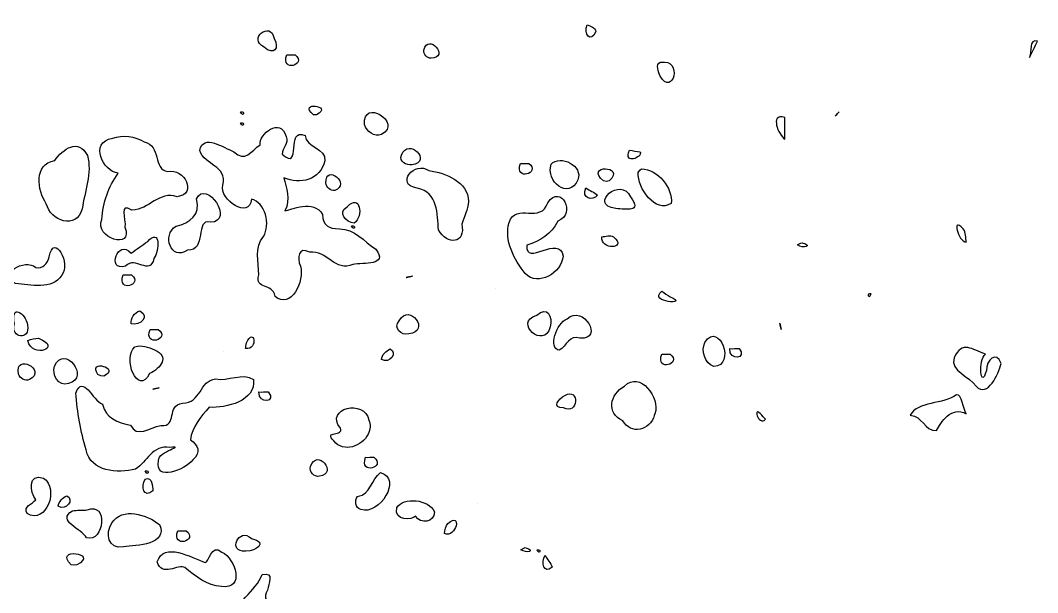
# Model space of a CAD drawing. Header units: centimetres. Extents: x -10.8 to 7.1, y -6.8 to 6.6.
# Drawn here: x 4.316 to 6.546, y -1.097 to 0.156 of the extents above; entities that cross this region are included whole.
import ezdxf

# ---------------------------------------------------------------- set-up
doc = ezdxf.new("R2010")
doc.units = ezdxf.units.CM
doc.header["$MEASUREMENT"] = 0
doc.layers.add('Layer 1', color=7, linetype='Continuous')

msp = doc.modelspace()

# ---------------------------------------------------------------- linework, layer by layer
at = {"layer": 'Layer 1'}
for points, knots in [([(4.87209, 0.11678), (4.86506, 0.15646), (4.81271, 0.11641), (4.85011, 0.09754), (4.85011, 0.09754), (4.87231, 0.07932), (4.88424, 0.09452), (4.87209, 0.11678)], [0, 0, 0, 0, 0.3333333, 0.3333333, 0.3333333, 0.3333333, 1, 1, 1, 1]), ([(5.55795, 0.14696), (5.5508, 0.12699), (5.56535, 0.10531), (5.57717, 0.13184), (5.57717, 0.13184), (5.57572, 0.14069), (5.56521, 0.14422), (5.55795, 0.14696)], [0, 0, 0, 0, 0.3333333, 0.3333333, 0.3333333, 0.3333333, 1, 1, 1, 1]), ([(5.21632, 0.07342), (5.25813, 0.07468), (5.20976, 0.13064), (5.20014, 0.09142), (5.20014, 0.09142), (5.19872, 0.08208), (5.20739, 0.07379), (5.21632, 0.07342)], [0, 0, 0, 0, 0.3333333, 0.3333333, 0.3333333, 0.3333333, 1, 1, 1, 1]), ([(6.54566, 0.11075), (6.5397, 0.09882), (6.53373, 0.0869), (6.52777, 0.07497), (6.52777, 0.07497), (6.53362, 0.08714), (6.52481, 0.11682), (6.54566, 0.11075)], [0, 0, 0, 0, 0.3333333, 0.3333333, 0.3333333, 0.3333333, 1, 1, 1, 1]), ([(4.89973, 0.08093), (4.88503, 0.04061), (4.94616, 0.05963), (4.91789, 0.08093), (4.91789, 0.08093), (4.91184, 0.08108), (4.90578, 0.08077), (4.89973, 0.08093)], [0, 0, 0, 0, 0.3333333, 0.3333333, 0.3333333, 0.3333333, 1, 1, 1, 1]), ([(5.71798, 0.03412), (5.74566, -0.01197), (5.77026, 0.0729), (5.71892, 0.06469), (5.71892, 0.06469), (5.70633, 0.06102), (5.7162, 0.04194), (5.71798, 0.03412)], [0, 0, 0, 0, 0.3333333, 0.3333333, 0.3333333, 0.3333333, 1, 1, 1, 1]), ([(4.96486, -0.0508), (5.00404, -0.02996), (4.92201, -0.02036), (4.95844, -0.05029), (4.95844, -0.05029), (4.95844, -0.05029), (4.96486, -0.0508), (4.96486, -0.0508)], [0, 0, 0, 0, 0.3333333, 0.3333333, 0.3333333, 0.3333333, 1, 1, 1, 1]), ([(5.10755, -0.09397), (5.15591, -0.06776), (5.06414, -0.01195), (5.07049, -0.07202), (5.07049, -0.07202), (5.07449, -0.08728), (5.09198, -0.09911), (5.10755, -0.09397)], [0, 0, 0, 0, 0.3333333, 0.3333333, 0.3333333, 0.3333333, 1, 1, 1, 1]), ([(4.89845, -0.09827), (4.88623, -0.05431), (4.83858, -0.09224), (4.84137, -0.11635), (4.84137, -0.11635), (4.8214, -0.12925), (4.80896, -0.15613), (4.78393, -0.13159), (4.78393, -0.13159), (4.7619, -0.12343), (4.71681, -0.08987), (4.70913, -0.12873), (4.70913, -0.12873), (4.71932, -0.16266), (4.77015, -0.16017), (4.75983, -0.20467), (4.75983, -0.20467), (4.75136, -0.23661), (4.81912, -0.28144), (4.82229, -0.23507), (4.82229, -0.23507), (4.85206, -0.24208), (4.8653, -0.29123), (4.84865, -0.31686), (4.84865, -0.31686), (4.82853, -0.34143), (4.83834, -0.37266), (4.83872, -0.40125), (4.83872, -0.40125), (4.82902, -0.43572), (4.86875, -0.41678), (4.87421, -0.44833), (4.87421, -0.44833), (4.90852, -0.47869), (4.94019, -0.41368), (4.92956, -0.38229), (4.92956, -0.38229), (4.92218, -0.3637), (4.9246, -0.33814), (4.9504, -0.3516), (4.9504, -0.3516), (4.98758, -0.34656), (5.00646, -0.3957), (5.04469, -0.37856), (5.04469, -0.37856), (5.0676, -0.37397), (5.12349, -0.38187), (5.09479, -0.34504), (5.09479, -0.34504), (5.0688, -0.32747), (5.04851, -0.3006), (5.01513, -0.30049), (5.01513, -0.30049), (4.99105, -0.29969), (4.98021, -0.29344), (4.97792, -0.26924), (4.97792, -0.26924), (4.96014, -0.2347), (4.90741, -0.2593), (4.8959, -0.26072), (4.8959, -0.26072), (4.90878, -0.236), (4.89901, -0.20994), (4.89353, -0.18839), (4.89353, -0.18839), (4.92803, -0.20403), (4.97427, -0.19375), (4.98294, -0.15106), (4.98294, -0.15106), (4.98688, -0.12313), (4.94235, -0.12259), (4.93997, -0.09563), (4.93997, -0.09563), (4.89671, -0.07616), (4.9337, -0.17612), (4.88983, -0.13669), (4.88983, -0.13669), (4.88956, -0.12331), (4.90519, -0.11349), (4.89843, -0.09827), (4.89843, -0.09827), (4.89843, -0.09827), (4.89845, -0.09827), (4.89845, -0.09827)], [0, 0, 0, 0, 0.0454545, 0.0454545, 0.0454545, 0.0454545, 0.0909091, 0.0909091, 0.0909091, 0.0909091, 0.1363636, 0.1363636, 0.1363636, 0.1363636, 0.1818182, 0.1818182, 0.1818182, 0.1818182, 0.2272727, 0.2272727, 0.2272727, 0.2272727, 0.2727273, 0.2727273, 0.2727273, 0.2727273, 0.3181818, 0.3181818, 0.3181818, 0.3181818, 0.3636364, 0.3636364, 0.3636364, 0.3636364, 0.4090909, 0.4090909, 0.4090909, 0.4090909, 0.4545455, 0.4545455, 0.4545455, 0.4545455, 0.5, 0.5, 0.5, 0.5, 0.5454545, 0.5454545, 0.5454545, 0.5454545, 0.5909091, 0.5909091, 0.5909091, 0.5909091, 0.6363636, 0.6363636, 0.6363636, 0.6363636, 0.6818182, 0.6818182, 0.6818182, 0.6818182, 0.7272727, 0.7272727, 0.7272727, 0.7272727, 0.7727273, 0.7727273, 0.7727273, 0.7727273, 0.8181818, 0.8181818, 0.8181818, 0.8181818, 0.8636364, 0.8636364, 0.8636364, 0.8636364, 0.9090909, 0.9090909, 0.9090909, 0.9090909, 1, 1, 1, 1]), ([(5.99115, -0.05616), (5.99115, -0.05616), (5.99115, -0.10387), (5.99115, -0.10387), (5.99115, -0.10387), (5.9782, -0.09475), (5.95727, -0.04728), (5.99115, -0.05616)], [0, 0, 0, 0, 0.3333333, 0.3333333, 0.3333333, 0.3333333, 1, 1, 1, 1]), ([(4.39112, -0.1508), (4.34477, -0.15857), (4.35283, -0.21619), (4.37282, -0.24539), (4.37282, -0.24539), (4.38179, -0.28298), (4.43876, -0.30342), (4.45137, -0.25674), (4.45137, -0.25674), (4.45678, -0.21837), (4.47363, -0.17831), (4.46287, -0.13974), (4.46287, -0.13974), (4.44327, -0.10089), (4.40877, -0.12534), (4.39112, -0.1508)], [0, 0, 0, 0, 0.2, 0.2, 0.2, 0.2, 0.4, 0.4, 0.4, 0.4, 0.6, 0.6, 0.6, 0.6, 1, 1, 1, 1]), ([(4.51831, -0.10178), (4.46557, -0.11095), (4.49682, -0.17473), (4.53055, -0.17863), (4.53055, -0.17863), (4.50826, -0.20846), (4.49699, -0.24234), (4.49464, -0.27974), (4.49464, -0.27974), (4.4762, -0.32041), (4.56551, -0.34817), (4.54517, -0.29655), (4.54517, -0.29655), (4.54786, -0.27855), (4.53022, -0.24093), (4.56057, -0.25961), (4.56057, -0.25961), (4.598, -0.25871), (4.62025, -0.21612), (4.6597, -0.2302), (4.6597, -0.2302), (4.70446, -0.22348), (4.67532, -0.16685), (4.63924, -0.1749), (4.63924, -0.1749), (4.60565, -0.17011), (4.62538, -0.11769), (4.58721, -0.1098), (4.58721, -0.1098), (4.56677, -0.0977), (4.54091, -0.09353), (4.5183, -0.10179), (4.5183, -0.10179), (4.5183, -0.10179), (4.51831, -0.10178), (4.51831, -0.10178)], [0, 0, 0, 0, 0.1, 0.1, 0.1, 0.1, 0.2, 0.2, 0.2, 0.2, 0.3, 0.3, 0.3, 0.3, 0.4, 0.4, 0.4, 0.4, 0.5, 0.5, 0.5, 0.5, 0.6, 0.6, 0.6, 0.6, 0.7, 0.7, 0.7, 0.7, 0.8, 0.8, 0.8, 0.8, 1, 1, 1, 1]), ([(5.17393, -0.16005), (5.22053, -0.15392), (5.16685, -0.09821), (5.15107, -0.139), (5.15107, -0.139), (5.14577, -0.15197), (5.16257, -0.16275), (5.17393, -0.16005)], [0, 0, 0, 0, 0.3333333, 0.3333333, 0.3333333, 0.3333333, 1, 1, 1, 1]), ([(5.6513, -0.12772), (5.6362, -0.16169), (5.681, -0.14366), (5.67424, -0.13153), (5.67424, -0.13153), (5.66644, -0.13139), (5.65894, -0.129), (5.6513, -0.12772)], [0, 0, 0, 0, 0.3333333, 0.3333333, 0.3333333, 0.3333333, 1, 1, 1, 1]), ([(5.29844, -0.24055), (5.29632, -0.19684), (5.24882, -0.17776), (5.21149, -0.1727), (5.21149, -0.1727), (5.18057, -0.14959), (5.13588, -0.20398), (5.18577, -0.21107), (5.18577, -0.21107), (5.23096, -0.22008), (5.22993, -0.26862), (5.23246, -0.30251), (5.23246, -0.30251), (5.2517, -0.33722), (5.29253, -0.33318), (5.28348, -0.2899), (5.28348, -0.2899), (5.28818, -0.27337), (5.29726, -0.25798), (5.29845, -0.24055), (5.29845, -0.24055), (5.29845, -0.24055), (5.29844, -0.24055), (5.29844, -0.24055)], [0, 0, 0, 0, 0.1428571, 0.1428571, 0.1428571, 0.1428571, 0.2857143, 0.2857143, 0.2857143, 0.2857143, 0.4285714, 0.4285714, 0.4285714, 0.4285714, 0.5714286, 0.5714286, 0.5714286, 0.5714286, 0.7142857, 0.7142857, 0.7142857, 0.7142857, 1, 1, 1, 1]), ([(5.47916, -0.15878), (5.46705, -0.19549), (5.51698, -0.23865), (5.53805, -0.19289), (5.53805, -0.19289), (5.55012, -0.1628), (5.49969, -0.13643), (5.47916, -0.15878)], [0, 0, 0, 0, 0.3333333, 0.3333333, 0.3333333, 0.3333333, 1, 1, 1, 1]), ([(5.00513, -0.2164), (5.04277, -0.20272), (4.98411, -0.15618), (4.98581, -0.19988), (4.98581, -0.19988), (4.98632, -0.20931), (4.99538, -0.21812), (5.00513, -0.2164)], [0, 0, 0, 0, 0.3333333, 0.3333333, 0.3333333, 0.3333333, 1, 1, 1, 1]), ([(5.41206, -0.15706), (5.39736, -0.19738), (5.45849, -0.17836), (5.43022, -0.15706), (5.43022, -0.15706), (5.42417, -0.15691), (5.41811, -0.15722), (5.41206, -0.15706)], [0, 0, 0, 0, 0.3333333, 0.3333333, 0.3333333, 0.3333333, 1, 1, 1, 1]), ([(5.60646, -0.19511), (5.64446, -0.16089), (5.55031, -0.15921), (5.59439, -0.1953), (5.59439, -0.1953), (5.59439, -0.1953), (5.60043, -0.19637), (5.60043, -0.19637), (5.60043, -0.19637), (5.60043, -0.19637), (5.60646, -0.19511), (5.60646, -0.19511)], [0, 0, 0, 0, 0.25, 0.25, 0.25, 0.25, 0.5, 0.5, 0.5, 0.5, 1, 1, 1, 1]), ([(5.66996, -0.17692), (5.66826, -0.21069), (5.70827, -0.26832), (5.74249, -0.24451), (5.74249, -0.24451), (5.74663, -0.21148), (5.7122, -0.16849), (5.6776, -0.16917), (5.6776, -0.16917), (5.6776, -0.16917), (5.67333, -0.17197), (5.67333, -0.17197), (5.67333, -0.17197), (5.67333, -0.17197), (5.66996, -0.17692), (5.66996, -0.17692)], [0, 0, 0, 0, 0.2, 0.2, 0.2, 0.2, 0.4, 0.4, 0.4, 0.4, 0.6, 0.6, 0.6, 0.6, 1, 1, 1, 1]), ([(4.73216, -0.28605), (4.78698, -0.28443), (4.72314, -0.18999), (4.70228, -0.23456), (4.70228, -0.23456), (4.71236, -0.2695), (4.68757, -0.28745), (4.65708, -0.29468), (4.65708, -0.29468), (4.62557, -0.31247), (4.64543, -0.37278), (4.68233, -0.34681), (4.68233, -0.34681), (4.72483, -0.34989), (4.69806, -0.27641), (4.73216, -0.28605)], [0, 0, 0, 0, 0.2, 0.2, 0.2, 0.2, 0.4, 0.4, 0.4, 0.4, 0.6, 0.6, 0.6, 0.6, 1, 1, 1, 1]), ([(5.49369, -0.28331), (5.5358, -0.26839), (5.50144, -0.20013), (5.47171, -0.24305), (5.47171, -0.24305), (5.45769, -0.2901), (5.40249, -0.24204), (5.38698, -0.28612), (5.38698, -0.28612), (5.37572, -0.32525), (5.39832, -0.36842), (5.42254, -0.39839), (5.42254, -0.39839), (5.45127, -0.42773), (5.50244, -0.396), (5.50552, -0.36055), (5.50552, -0.36055), (5.49918, -0.31046), (5.42116, -0.38526), (5.42614, -0.33649), (5.42614, -0.33649), (5.45496, -0.32619), (5.48053, -0.31226), (5.49369, -0.28331)], [0, 0, 0, 0, 0.1428571, 0.1428571, 0.1428571, 0.1428571, 0.2857143, 0.2857143, 0.2857143, 0.2857143, 0.4285714, 0.4285714, 0.4285714, 0.4285714, 0.5714286, 0.5714286, 0.5714286, 0.5714286, 0.7142857, 0.7142857, 0.7142857, 0.7142857, 1, 1, 1, 1]), ([(5.65294, -0.23041), (5.63357, -0.1836), (5.55926, -0.24772), (5.62087, -0.25606), (5.62087, -0.25606), (5.64398, -0.25668), (5.68015, -0.26592), (5.65294, -0.23041)], [0, 0, 0, 0, 0.3333333, 0.3333333, 0.3333333, 0.3333333, 1, 1, 1, 1]), ([(5.04757, -0.288), (5.06894, -0.27336), (5.06071, -0.22059), (5.03243, -0.25229), (5.03243, -0.25229), (5.00985, -0.26391), (5.03014, -0.28648), (5.04757, -0.288)], [0, 0, 0, 0, 0.3333333, 0.3333333, 0.3333333, 0.3333333, 1, 1, 1, 1]), ([(5.55514, -0.21073), (5.54555, -0.23331), (5.56931, -0.2411), (5.58118, -0.22649), (5.58118, -0.22649), (5.57362, -0.21997), (5.56331, -0.2167), (5.55514, -0.21073)], [0, 0, 0, 0, 0.3333333, 0.3333333, 0.3333333, 0.3333333, 1, 1, 1, 1]), ([(6.38924, -0.32974), (6.37098, -0.32833), (6.35675, -0.27126), (6.38212, -0.30017), (6.38212, -0.30017), (6.38893, -0.30851), (6.38806, -0.31974), (6.38924, -0.32974)], [0, 0, 0, 0, 0.3333333, 0.3333333, 0.3333333, 0.3333333, 1, 1, 1, 1]), ([(4.34983, -0.38478), (4.32582, -0.36429), (4.26308, -0.4001), (4.30529, -0.42026), (4.30529, -0.42026), (4.33831, -0.42216), (4.38512, -0.43553), (4.40644, -0.40209), (4.40644, -0.40209), (4.42838, -0.37825), (4.38937, -0.30635), (4.379, -0.36203), (4.379, -0.36203), (4.37576, -0.37519), (4.36515, -0.38895), (4.34983, -0.38477), (4.34983, -0.38477), (4.34983, -0.38477), (4.34983, -0.38478), (4.34983, -0.38478)], [0, 0, 0, 0, 0.1666667, 0.1666667, 0.1666667, 0.1666667, 0.3333333, 0.3333333, 0.3333333, 0.3333333, 0.5, 0.5, 0.5, 0.5, 0.6666667, 0.6666667, 0.6666667, 0.6666667, 1, 1, 1, 1]), ([(4.55844, -0.35359), (4.53057, -0.31982), (4.5027, -0.39448), (4.54663, -0.38216), (4.54663, -0.38216), (4.56749, -0.35819), (4.59966, -0.40514), (4.60862, -0.36551), (4.60862, -0.36551), (4.62067, -0.34865), (4.62358, -0.29681), (4.59502, -0.32799), (4.59502, -0.32799), (4.58283, -0.33653), (4.57063, -0.34506), (4.55844, -0.3536), (4.55844, -0.3536), (4.55844, -0.3536), (4.55844, -0.35359), (4.55844, -0.35359)], [0, 0, 0, 0, 0.1666667, 0.1666667, 0.1666667, 0.1666667, 0.3333333, 0.3333333, 0.3333333, 0.3333333, 0.5, 0.5, 0.5, 0.5, 0.6666667, 0.6666667, 0.6666667, 0.6666667, 1, 1, 1, 1]), ([(5.59012, -0.31781), (5.58654, -0.34743), (5.64779, -0.34523), (5.61613, -0.31795), (5.61613, -0.31795), (5.60789, -0.31375), (5.59867, -0.31678), (5.59012, -0.31781)], [0, 0, 0, 0, 0.3333333, 0.3333333, 0.3333333, 0.3333333, 1, 1, 1, 1]), ([(6.01955, -0.3357), (6.03191, -0.34378), (6.05434, -0.33845), (6.02956, -0.33077), (6.02956, -0.33077), (6.02956, -0.33077), (6.0261, -0.33208), (6.0261, -0.33208), (6.0261, -0.33208), (6.0261, -0.33208), (6.01955, -0.3357), (6.01955, -0.3357)], [0, 0, 0, 0, 0.25, 0.25, 0.25, 0.25, 0.5, 0.5, 0.5, 0.5, 1, 1, 1, 1]), ([(4.54109, -0.40133), (4.52639, -0.44165), (4.58752, -0.42263), (4.55925, -0.40133), (4.55925, -0.40133), (4.5532, -0.40118), (4.54714, -0.40149), (4.54109, -0.40133)], [0, 0, 0, 0, 0.3333333, 0.3333333, 0.3333333, 0.3333333, 1, 1, 1, 1]), ([(5.16136, -0.40729), (5.18104, -0.40237), (5.17884, -0.40292), (5.1624, -0.40703), (5.1624, -0.40703), (5.1624, -0.40703), (5.16136, -0.40729), (5.16136, -0.40729)], [0, 0, 0, 0, 0.3333333, 0.3333333, 0.3333333, 0.3333333, 1, 1, 1, 1]), ([(5.72175, -0.43711), (5.6902, -0.46268), (5.78506, -0.46713), (5.74004, -0.4493), (5.74004, -0.4493), (5.73394, -0.44524), (5.72785, -0.44117), (5.72175, -0.43711)], [0, 0, 0, 0, 0.3333333, 0.3333333, 0.3333333, 0.3333333, 1, 1, 1, 1]), ([(4.30295, -0.50867), (4.29357, -0.53974), (4.33788, -0.54644), (4.33161, -0.51127), (4.33161, -0.51127), (4.32737, -0.48362), (4.29333, -0.46394), (4.30295, -0.50867)], [0, 0, 0, 0, 0.3333333, 0.3333333, 0.3333333, 0.3333333, 1, 1, 1, 1]), ([(5.16717, -0.53032), (5.21688, -0.52616), (5.16844, -0.46055), (5.14605, -0.50175), (5.14605, -0.50175), (5.13224, -0.51667), (5.1505, -0.53573), (5.16717, -0.53032)], [0, 0, 0, 0, 0.3333333, 0.3333333, 0.3333333, 0.3333333, 1, 1, 1, 1]), ([(5.44775, -0.48971), (5.3954, -0.50511), (5.46443, -0.56644), (5.4772, -0.51538), (5.4772, -0.51538), (5.48307, -0.49343), (5.47116, -0.46766), (5.44775, -0.48971)], [0, 0, 0, 0, 0.3333333, 0.3333333, 0.3333333, 0.3333333, 1, 1, 1, 1]), ([(5.54227, -0.5402), (5.59686, -0.54389), (5.54912, -0.46431), (5.51447, -0.49765), (5.51447, -0.49765), (5.49069, -0.50589), (5.47256, -0.56348), (5.49707, -0.56627), (5.49707, -0.56627), (5.51314, -0.55758), (5.51936, -0.53127), (5.54227, -0.5402)], [0, 0, 0, 0, 0.25, 0.25, 0.25, 0.25, 0.5, 0.5, 0.5, 0.5, 1, 1, 1, 1]), ([(4.55883, -0.50867), (4.57842, -0.51319), (4.60115, -0.49192), (4.57778, -0.48022), (4.57778, -0.48022), (4.56565, -0.48289), (4.55814, -0.49691), (4.55883, -0.50867)], [0, 0, 0, 0, 0.3333333, 0.3333333, 0.3333333, 0.3333333, 1, 1, 1, 1]), ([(5.83579, -0.6018), (5.88475, -0.60123), (5.84854, -0.50022), (5.81626, -0.54914), (5.81626, -0.54914), (5.80757, -0.56763), (5.8158, -0.59456), (5.83579, -0.6018)], [0, 0, 0, 0, 0.3333333, 0.3333333, 0.3333333, 0.3333333, 1, 1, 1, 1]), ([(5.9837, -0.52094), (5.97878, -0.50126), (5.97933, -0.50346), (5.98344, -0.5199), (5.98344, -0.5199), (5.98344, -0.5199), (5.9837, -0.52094), (5.9837, -0.52094)], [0, 0, 0, 0, 0.3333333, 0.3333333, 0.3333333, 0.3333333, 1, 1, 1, 1]), ([(4.60007, -0.52094), (4.58537, -0.56126), (4.6465, -0.54224), (4.61823, -0.52094), (4.61823, -0.52094), (4.61218, -0.52079), (4.60612, -0.5211), (4.60007, -0.52094)], [0, 0, 0, 0, 0.3333333, 0.3333333, 0.3333333, 0.3333333, 1, 1, 1, 1]), ([(4.80925, -0.56287), (4.83926, -0.56515), (4.82775, -0.51355), (4.81167, -0.55031), (4.81167, -0.55031), (4.81072, -0.55447), (4.80998, -0.55867), (4.80925, -0.56287)], [0, 0, 0, 0, 0.3333333, 0.3333333, 0.3333333, 0.3333333, 1, 1, 1, 1]), ([(4.33218, -0.54498), (4.34208, -0.58644), (4.40997, -0.56039), (4.35556, -0.54007), (4.35556, -0.54007), (4.34747, -0.53971), (4.33976, -0.54259), (4.33218, -0.54498)], [0, 0, 0, 0, 0.3333333, 0.3333333, 0.3333333, 0.3333333, 1, 1, 1, 1]), ([(4.42137, -0.63938), (4.47052, -0.62625), (4.41206, -0.55161), (4.39085, -0.60122), (4.39085, -0.60122), (4.38403, -0.61946), (4.39977, -0.64695), (4.42137, -0.63938)], [0, 0, 0, 0, 0.3333333, 0.3333333, 0.3333333, 0.3333333, 1, 1, 1, 1]), ([(4.56692, -0.55857), (4.53895, -0.58235), (4.57258, -0.66888), (4.59931, -0.6174), (4.59931, -0.6174), (4.62315, -0.60648), (4.6447, -0.57989), (4.60955, -0.56554), (4.60955, -0.56554), (4.59664, -0.55945), (4.58114, -0.55413), (4.56692, -0.55858), (4.56692, -0.55858), (4.56692, -0.55858), (4.56692, -0.55857), (4.56692, -0.55857)], [0, 0, 0, 0, 0.2, 0.2, 0.2, 0.2, 0.4, 0.4, 0.4, 0.4, 0.6, 0.6, 0.6, 0.6, 1, 1, 1, 1]), ([(6.43132, -0.57479), (6.41389, -0.58614), (6.42075, -0.65719), (6.43323, -0.61081), (6.43323, -0.61081), (6.43244, -0.58867), (6.45604, -0.56588), (6.46548, -0.59574), (6.46548, -0.59574), (6.4609, -0.61716), (6.43562, -0.67205), (6.41086, -0.64509), (6.41086, -0.64509), (6.39641, -0.62424), (6.35413, -0.61132), (6.36243, -0.58334), (6.36243, -0.58334), (6.38078, -0.54358), (6.40123, -0.56527), (6.43133, -0.57479), (6.43133, -0.57479), (6.43133, -0.57479), (6.43132, -0.57479), (6.43132, -0.57479)], [0, 0, 0, 0, 0.1428571, 0.1428571, 0.1428571, 0.1428571, 0.2857143, 0.2857143, 0.2857143, 0.2857143, 0.4285714, 0.4285714, 0.4285714, 0.4285714, 0.5714286, 0.5714286, 0.5714286, 0.5714286, 0.7142857, 0.7142857, 0.7142857, 0.7142857, 1, 1, 1, 1]), ([(4.33594, -0.63073), (4.37576, -0.60932), (4.30297, -0.57107), (4.31194, -0.61842), (4.31194, -0.61842), (4.31475, -0.62806), (4.32631, -0.63507), (4.33594, -0.63073)], [0, 0, 0, 0, 0.3333333, 0.3333333, 0.3333333, 0.3333333, 1, 1, 1, 1]), ([(5.10744, -0.58672), (5.12544, -0.59679), (5.14387, -0.57232), (5.12649, -0.56356), (5.12649, -0.56356), (5.11727, -0.56747), (5.10845, -0.57636), (5.10744, -0.58672)], [0, 0, 0, 0, 0.3333333, 0.3333333, 0.3333333, 0.3333333, 1, 1, 1, 1]), ([(5.72166, -0.57479), (5.70696, -0.61511), (5.76809, -0.59609), (5.73982, -0.57479), (5.73982, -0.57479), (5.73377, -0.57464), (5.72771, -0.57495), (5.72166, -0.57479)], [0, 0, 0, 0, 0.3333333, 0.3333333, 0.3333333, 0.3333333, 1, 1, 1, 1]), ([(5.87076, -0.56287), (5.86937, -0.59097), (5.911, -0.58467), (5.89112, -0.56273), (5.89112, -0.56273), (5.88431, -0.56175), (5.87756, -0.56397), (5.87076, -0.56287)], [0, 0, 0, 0, 0.3333333, 0.3333333, 0.3333333, 0.3333333, 1, 1, 1, 1]), ([(4.49859, -0.62304), (4.53742, -0.60525), (4.46193, -0.58488), (4.486, -0.61976), (4.486, -0.61976), (4.486, -0.61976), (4.49199, -0.6226), (4.49199, -0.6226), (4.49199, -0.6226), (4.49199, -0.6226), (4.49859, -0.62304), (4.49859, -0.62304)], [0, 0, 0, 0, 0.25, 0.25, 0.25, 0.25, 0.5, 0.5, 0.5, 0.5, 1, 1, 1, 1]), ([(4.72954, -0.69138), (4.76704, -0.69362), (4.83258, -0.67742), (4.82683, -0.63052), (4.82683, -0.63052), (4.80312, -0.61426), (4.77118, -0.63481), (4.74378, -0.62915), (4.74378, -0.62915), (4.70876, -0.63213), (4.71202, -0.68314), (4.67127, -0.68208), (4.67127, -0.68208), (4.63492, -0.68721), (4.66174, -0.73413), (4.62403, -0.73133), (4.62403, -0.73133), (4.59886, -0.73584), (4.57128, -0.7597), (4.55728, -0.73019), (4.55728, -0.73019), (4.52874, -0.72542), (4.50274, -0.71479), (4.49585, -0.68482), (4.49585, -0.68482), (4.47346, -0.6757), (4.45356, -0.61843), (4.43757, -0.66007), (4.43757, -0.66007), (4.4406, -0.70193), (4.44789, -0.74426), (4.46013, -0.78458), (4.46013, -0.78458), (4.47079, -0.83389), (4.52857, -0.83624), (4.56851, -0.82673), (4.56851, -0.82673), (4.59399, -0.81085), (4.60462, -0.77357), (4.64371, -0.77917), (4.64371, -0.77917), (4.6812, -0.77551), (4.61752, -0.78681), (4.61894, -0.80821), (4.61894, -0.80821), (4.60832, -0.8565), (4.6782, -0.82778), (4.69418, -0.80658), (4.69418, -0.80658), (4.7131, -0.78997), (4.70554, -0.77411), (4.68886, -0.76288), (4.68886, -0.76288), (4.69076, -0.73556), (4.71226, -0.71159), (4.72953, -0.69138), (4.72953, -0.69138), (4.72953, -0.69138), (4.72954, -0.69138), (4.72954, -0.69138)], [0, 0, 0, 0, 0.0625, 0.0625, 0.0625, 0.0625, 0.125, 0.125, 0.125, 0.125, 0.1875, 0.1875, 0.1875, 0.1875, 0.25, 0.25, 0.25, 0.25, 0.3125, 0.3125, 0.3125, 0.3125, 0.375, 0.375, 0.375, 0.375, 0.4375, 0.4375, 0.4375, 0.4375, 0.5, 0.5, 0.5, 0.5, 0.5625, 0.5625, 0.5625, 0.5625, 0.625, 0.625, 0.625, 0.625, 0.6875, 0.6875, 0.6875, 0.6875, 0.75, 0.75, 0.75, 0.75, 0.8125, 0.8125, 0.8125, 0.8125, 0.875, 0.875, 0.875, 0.875, 1, 1, 1, 1]), ([(5.70688, -0.70551), (5.71917, -0.67012), (5.67416, -0.61072), (5.63975, -0.64472), (5.63975, -0.64472), (5.60837, -0.66306), (5.59922, -0.7043), (5.63641, -0.72086), (5.63641, -0.72086), (5.65409, -0.7528), (5.69617, -0.7414), (5.70544, -0.70958), (5.70544, -0.70958), (5.70544, -0.70958), (5.70688, -0.7055), (5.70688, -0.7055), (5.70688, -0.7055), (5.70688, -0.7055), (5.70688, -0.70551), (5.70688, -0.70551)], [0, 0, 0, 0, 0.1666667, 0.1666667, 0.1666667, 0.1666667, 0.3333333, 0.3333333, 0.3333333, 0.3333333, 0.5, 0.5, 0.5, 0.5, 0.6666667, 0.6666667, 0.6666667, 0.6666667, 1, 1, 1, 1]), ([(5.50651, -0.6922), (5.53873, -0.71044), (5.54292, -0.64651), (5.50912, -0.66549), (5.50912, -0.66549), (5.49572, -0.67216), (5.47879, -0.69305), (5.50651, -0.6922)], [0, 0, 0, 0, 0.3333333, 0.3333333, 0.3333333, 0.3333333, 1, 1, 1, 1]), ([(4.60616, -0.65188), (4.62584, -0.64696), (4.62364, -0.64751), (4.6072, -0.65162), (4.6072, -0.65162), (4.6072, -0.65162), (4.60616, -0.65188), (4.60616, -0.65188)], [0, 0, 0, 0, 0.3333333, 0.3333333, 0.3333333, 0.3333333, 1, 1, 1, 1]), ([(4.83873, -0.65785), (4.83734, -0.68595), (4.87897, -0.67965), (4.85909, -0.65771), (4.85909, -0.65771), (4.85228, -0.65673), (4.84553, -0.65895), (4.83873, -0.65785)], [0, 0, 0, 0, 0.3333333, 0.3333333, 0.3333333, 0.3333333, 1, 1, 1, 1]), ([(6.38924, -0.70555), (6.35593, -0.6878), (6.33344, -0.72484), (6.32406, -0.74241), (6.32406, -0.74241), (6.29706, -0.74308), (6.29305, -0.70998), (6.26635, -0.7086), (6.26635, -0.7086), (6.28299, -0.67733), (6.33856, -0.68614), (6.36802, -0.66385), (6.36802, -0.66385), (6.38022, -0.66193), (6.38161, -0.69495), (6.38924, -0.70555)], [0, 0, 0, 0, 0.2, 0.2, 0.2, 0.2, 0.4, 0.4, 0.4, 0.4, 0.6, 0.6, 0.6, 0.6, 1, 1, 1, 1]), ([(5.07963, -0.71921), (5.07153, -0.67247), (4.98163, -0.69312), (5.01739, -0.73728), (5.01739, -0.73728), (5.02606, -0.75543), (4.97871, -0.74174), (5.00303, -0.76522), (5.00303, -0.76522), (5.02485, -0.79162), (5.06501, -0.77743), (5.07814, -0.74996), (5.07814, -0.74996), (5.08294, -0.74053), (5.08391, -0.72902), (5.07963, -0.71921)], [0, 0, 0, 0, 0.2, 0.2, 0.2, 0.2, 0.4, 0.4, 0.4, 0.4, 0.6, 0.6, 0.6, 0.6, 1, 1, 1, 1]), ([(5.94933, -0.7175), (5.9341, -0.73515), (5.91882, -0.68282), (5.9409, -0.70886), (5.9409, -0.70886), (5.9409, -0.70886), (5.94378, -0.71245), (5.94378, -0.71245), (5.94378, -0.71245), (5.94378, -0.71245), (5.94932, -0.71749), (5.94932, -0.71749), (5.94932, -0.71749), (5.94932, -0.71749), (5.94933, -0.7175), (5.94933, -0.7175)], [0, 0, 0, 0, 0.2, 0.2, 0.2, 0.2, 0.4, 0.4, 0.4, 0.4, 0.6, 0.6, 0.6, 0.6, 1, 1, 1, 1]), ([(4.9713, -0.84243), (5.01395, -0.8368), (4.96559, -0.77954), (4.95192, -0.82113), (4.95192, -0.82113), (4.94825, -0.83241), (4.95979, -0.84485), (4.9713, -0.84243)], [0, 0, 0, 0, 0.3333333, 0.3333333, 0.3333333, 0.3333333, 1, 1, 1, 1]), ([(5.07256, -0.80098), (5.05786, -0.8413), (5.11899, -0.82228), (5.09072, -0.80098), (5.09072, -0.80098), (5.08467, -0.80083), (5.07861, -0.80114), (5.07256, -0.80098)], [0, 0, 0, 0, 0.3333333, 0.3333333, 0.3333333, 0.3333333, 1, 1, 1, 1]), ([(4.33072, -0.92442), (4.37293, -0.94888), (4.4017, -0.8698), (4.36631, -0.84638), (4.36631, -0.84638), (4.33272, -0.83416), (4.33589, -0.87762), (4.34971, -0.89388), (4.34971, -0.89388), (4.34267, -0.90383), (4.32105, -0.90804), (4.33072, -0.92442)], [0, 0, 0, 0, 0.25, 0.25, 0.25, 0.25, 0.5, 0.5, 0.5, 0.5, 1, 1, 1, 1]), ([(4.58956, -0.84869), (4.57921, -0.8647), (4.58675, -0.89211), (4.60656, -0.87427), (4.60656, -0.87427), (4.60487, -0.86454), (4.60588, -0.84283), (4.58956, -0.84869)], [0, 0, 0, 0, 0.3333333, 0.3333333, 0.3333333, 0.3333333, 1, 1, 1, 1]), ([(5.06227, -0.91554), (5.10299, -0.92906), (5.15354, -0.84753), (5.10531, -0.8346), (5.10531, -0.8346), (5.08539, -0.84929), (5.08401, -0.88218), (5.05521, -0.88689), (5.05521, -0.88689), (5.04769, -0.89603), (5.05023, -0.91163), (5.06227, -0.91554)], [0, 0, 0, 0, 0.25, 0.25, 0.25, 0.25, 0.5, 0.5, 0.5, 0.5, 1, 1, 1, 1]), ([(4.39876, -0.90832), (4.41676, -0.91839), (4.43519, -0.89392), (4.41781, -0.88516), (4.41781, -0.88516), (4.40859, -0.88907), (4.39977, -0.89796), (4.39876, -0.90832)], [0, 0, 0, 0, 0.3333333, 0.3333333, 0.3333333, 0.3333333, 1, 1, 1, 1]), ([(5.22332, -0.92055), (5.21239, -0.89255), (5.1549, -0.88733), (5.14099, -0.91125), (5.14099, -0.91125), (5.13439, -0.94088), (5.17434, -0.93955), (5.1821, -0.92987), (5.1821, -0.92987), (5.19308, -0.94765), (5.22356, -0.94375), (5.22331, -0.92055), (5.22331, -0.92055), (5.22331, -0.92055), (5.22332, -0.92055), (5.22332, -0.92055)], [0, 0, 0, 0, 0.2, 0.2, 0.2, 0.2, 0.4, 0.4, 0.4, 0.4, 0.6, 0.6, 0.6, 0.6, 1, 1, 1, 1]), ([(4.42997, -0.91792), (4.39372, -0.94062), (4.45177, -0.95795), (4.46055, -0.97723), (4.46055, -0.97723), (4.50043, -0.98845), (4.50934, -0.89706), (4.46252, -0.91626), (4.46252, -0.91626), (4.4517, -0.91681), (4.44083, -0.91699), (4.42998, -0.91793), (4.42998, -0.91793), (4.42998, -0.91793), (4.42997, -0.91792), (4.42997, -0.91792)], [0, 0, 0, 0, 0.2, 0.2, 0.2, 0.2, 0.4, 0.4, 0.4, 0.4, 0.6, 0.6, 0.6, 0.6, 1, 1, 1, 1]), ([(4.54197, -0.997), (4.57084, -0.9941), (4.64074, -0.99227), (4.62082, -0.94824), (4.62082, -0.94824), (4.59342, -0.92654), (4.53946, -0.90885), (4.5166, -0.94487), (4.5166, -0.94487), (4.50088, -0.96705), (4.50836, -1.00401), (4.54197, -0.997)], [0, 0, 0, 0, 0.25, 0.25, 0.25, 0.25, 0.5, 0.5, 0.5, 0.5, 1, 1, 1, 1]), ([(5.24546, -0.96796), (5.27192, -0.97872), (5.28446, -0.91911), (5.25299, -0.94567), (5.25299, -0.94567), (5.24748, -0.9518), (5.2471, -0.96033), (5.24546, -0.96796)], [0, 0, 0, 0, 0.3333333, 0.3333333, 0.3333333, 0.3333333, 1, 1, 1, 1]), ([(4.82216, -0.97899), (4.79521, -0.95205), (4.7674, -1.01086), (4.81022, -1.00642), (4.81022, -1.00642), (4.83179, -1.00682), (4.86101, -0.98809), (4.82216, -0.97899)], [0, 0, 0, 0, 0.3333333, 0.3333333, 0.3333333, 0.3333333, 1, 1, 1, 1]), ([(4.6611, -0.96199), (4.6464, -1.00231), (4.70753, -0.98329), (4.67926, -0.96199), (4.67926, -0.96199), (4.67321, -0.96184), (4.66715, -0.96215), (4.6611, -0.96199)], [0, 0, 0, 0, 0.3333333, 0.3333333, 0.3333333, 0.3333333, 1, 1, 1, 1]), ([(4.44003, -1.03665), (4.49045, -1.00992), (4.38603, -0.99819), (4.42756, -1.03646), (4.42756, -1.03646), (4.42756, -1.03646), (4.43386, -1.03737), (4.43386, -1.03737), (4.43386, -1.03737), (4.43386, -1.03737), (4.44004, -1.03665), (4.44004, -1.03665), (4.44004, -1.03665), (4.44004, -1.03665), (4.44003, -1.03665), (4.44003, -1.03665)], [0, 0, 0, 0, 0.2, 0.2, 0.2, 0.2, 0.4, 0.4, 0.4, 0.4, 0.6, 0.6, 0.6, 0.6, 1, 1, 1, 1]), ([(4.75664, -1.08418), (4.80922, -1.09128), (4.78741, -1.02359), (4.75786, -1.00848), (4.75786, -1.00848), (4.73405, -0.98793), (4.72864, -1.03304), (4.72094, -1.03123), (4.72094, -1.03123), (4.69061, -1.02066), (4.63037, -0.9848), (4.61603, -1.03018), (4.61603, -1.03018), (4.62456, -1.06457), (4.66327, -1.03364), (4.67666, -1.04273), (4.67666, -1.04273), (4.69995, -1.06162), (4.72535, -1.08244), (4.75664, -1.08419), (4.75664, -1.08419), (4.75664, -1.08419), (4.75664, -1.08418), (4.75664, -1.08418)], [0, 0, 0, 0, 0.1428571, 0.1428571, 0.1428571, 0.1428571, 0.2857143, 0.2857143, 0.2857143, 0.2857143, 0.4285714, 0.4285714, 0.4285714, 0.4285714, 0.5714286, 0.5714286, 0.5714286, 0.5714286, 0.7142857, 0.7142857, 0.7142857, 0.7142857, 1, 1, 1, 1]), ([(5.41263, -1.00374), (5.42499, -1.01182), (5.44742, -1.00649), (5.42264, -0.99881), (5.42264, -0.99881), (5.42264, -0.99881), (5.41918, -1.00012), (5.41918, -1.00012), (5.41918, -1.00012), (5.41918, -1.00012), (5.41263, -1.00374), (5.41263, -1.00374)], [0, 0, 0, 0, 0.25, 0.25, 0.25, 0.25, 0.5, 0.5, 0.5, 0.5, 1, 1, 1, 1]), ([(5.46622, -1.01566), (5.45639, -1.0309), (5.46277, -1.05863), (5.48185, -1.04177), (5.48185, -1.04177), (5.47838, -1.03235), (5.47051, -1.02489), (5.46622, -1.01566)], [0, 0, 0, 0, 0.3333333, 0.3333333, 0.3333333, 0.3333333, 1, 1, 1, 1]), ([(4.84608, -1.05741), (4.83289, -1.09498), (4.78259, -1.11985), (4.7839, -1.15884), (4.7839, -1.15884), (4.80244, -1.17245), (4.82973, -1.1889), (4.83375, -1.20549), (4.83375, -1.20549), (4.85338, -1.19396), (4.83849, -1.1575), (4.87013, -1.15244), (4.87013, -1.15244), (4.88969, -1.14808), (4.93445, -1.13344), (4.89803, -1.11458), (4.89803, -1.11458), (4.87989, -1.10827), (4.83902, -1.12761), (4.85758, -1.09214), (4.85758, -1.09214), (4.85946, -1.07777), (4.87376, -1.05226), (4.84608, -1.0574), (4.84608, -1.0574), (4.84608, -1.0574), (4.84608, -1.05741), (4.84608, -1.05741)], [0, 0, 0, 0, 0.125, 0.125, 0.125, 0.125, 0.25, 0.25, 0.25, 0.25, 0.375, 0.375, 0.375, 0.375, 0.5, 0.5, 0.5, 0.5, 0.625, 0.625, 0.625, 0.625, 0.75, 0.75, 0.75, 0.75, 1, 1, 1, 1])]:
    msp.add_open_spline(points, degree=3, knots=knots, dxfattribs=at)
for points in [[(4.79853, -0.04424), (4.80408, -0.05772), (4.8101, -0.04134), (4.79853, -0.04424)], [(6.11046, -0.04424), (6.1005, -0.05421), (6.09772, -0.05698), (6.11046, -0.04424)], [(4.79841, -0.06809), (4.80396, -0.08157), (4.80998, -0.06519), (4.79841, -0.06809)], [(4.82767, -0.22266), (4.82767, -0.22266), (4.82767, -0.22266), (4.82767, -0.22266)], [(5.0415, -0.29396), (5.04705, -0.30744), (5.05307, -0.29106), (5.0415, -0.29396)], [(5.35799, -0.43115), (5.35799, -0.43115), (5.35799, -0.43115), (5.35799, -0.43115)], [(6.1809, -0.44308), (6.17535, -0.45656), (6.16933, -0.44018), (6.1809, -0.44308)], [(4.76157, -0.56883), (4.76157, -0.56883), (4.76157, -0.56883), (4.76157, -0.56883)], [(4.58943, -0.8308), (4.59498, -0.84428), (4.601, -0.8279), (4.58943, -0.8308)], [(5.31706, -0.90236), (5.31706, -0.90236), (5.31706, -0.90236), (5.31706, -0.90236)], [(5.4484, -1.00373), (5.45395, -1.01721), (5.45997, -1.00083), (5.4484, -1.00373)]]:
    msp.add_open_spline(points, degree=3, dxfattribs=at)

doc.saveas('drawing.dxf')
